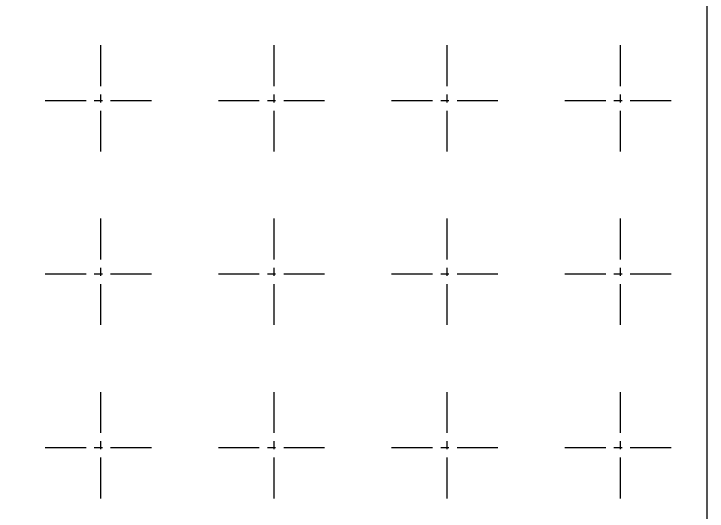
# Model space of a CAD drawing. Header units: millimetres. Extents: x 4026 to 4299, y 1527 to 1783.
# Drawn here: x 4145.64 to 4166.86, y 1682.42 to 1697.62 of the extents above; entities that cross this region are included whole.
import ezdxf

# ---------------------------------------------------------------- set-up
doc = ezdxf.new("R2010")
doc.units = ezdxf.units.MM
doc.linetypes.add('CENTER', pattern=[2, 1.25, -0.25, 0.25, -0.25])
doc.layers.add('1D', color=4, linetype='Continuous')
doc.layers.add('中心线', color=1, linetype='CENTER')

msp = doc.modelspace()

# ---------------------------------------------------------------- linework, layer by layer
at = {"layer": '1D', "color": 6, "lineweight": 5}
msp.add_line((4166.8431, 1748.6287, 0.0291), (4166.8431, 1667.3806, 0.0291), dxfattribs=at)
at = {"layer": '中心线', "linetype": 'CENTER', "lineweight": 5}
for p, q in [((4148.2931, 1696.6622, 0.0291), (4148.2931, 1693.2807, 0.0291)), ((4153.5931, 1696.6622, 0.0291), (4153.5931, 1693.2807, 0.0291)), ((4158.8931, 1696.6622, 0.0291), (4158.8931, 1693.2807, 0.0291)), ((4164.1931, 1696.6622, 0.0291), (4164.1931, 1693.2807, 0.0291)), ((4146.6024, 1694.9714, 0.0291), (4149.9838, 1694.9714, 0.0291)), ((4151.9024, 1694.9714, 0.0291), (4155.2838, 1694.9714, 0.0291)), ((4157.2024, 1694.9714, 0.0291), (4160.5838, 1694.9714, 0.0291)), ((4162.5024, 1694.9714, 0.0291), (4165.8838, 1694.9714, 0.0291)), ((4148.2931, 1691.3622, 0.0291), (4148.2931, 1687.9807, 0.0291)), ((4153.5931, 1691.3622, 0.0291), (4153.5931, 1687.9807, 0.0291)), ((4158.8931, 1691.3622, 0.0291), (4158.8931, 1687.9807, 0.0291)), ((4164.1931, 1691.3622, 0.0291), (4164.1931, 1687.9807, 0.0291)), ((4146.6024, 1689.6714, 0.0291), (4149.9838, 1689.6714, 0.0291)), ((4151.9024, 1689.6714, 0.0291), (4155.2838, 1689.6714, 0.0291)), ((4157.2024, 1689.6714, 0.0291), (4160.5838, 1689.6714, 0.0291)), ((4162.5024, 1689.6714, 0.0291), (4165.8838, 1689.6714, 0.0291)), ((4148.2931, 1686.0622, 0.0291), (4148.2931, 1682.6807, 0.0291)), ((4153.5931, 1686.0622, 0.0291), (4153.5931, 1682.6807, 0.0291)), ((4158.8931, 1686.0622, 0.0291), (4158.8931, 1682.6807, 0.0291)), ((4164.1931, 1686.0622, 0.0291), (4164.1931, 1682.6807, 0.0291)), ((4146.6024, 1684.3714, 0.0291), (4149.9838, 1684.3714, 0.0291)), ((4151.9024, 1684.3714, 0.0291), (4155.2838, 1684.3714, 0.0291)), ((4157.2024, 1684.3714, 0.0291), (4160.5838, 1684.3714, 0.0291)), ((4162.5024, 1684.3714, 0.0291), (4165.8838, 1684.3714, 0.0291))]:
    msp.add_line(p, q, dxfattribs=at)

doc.saveas('drawing.dxf')
